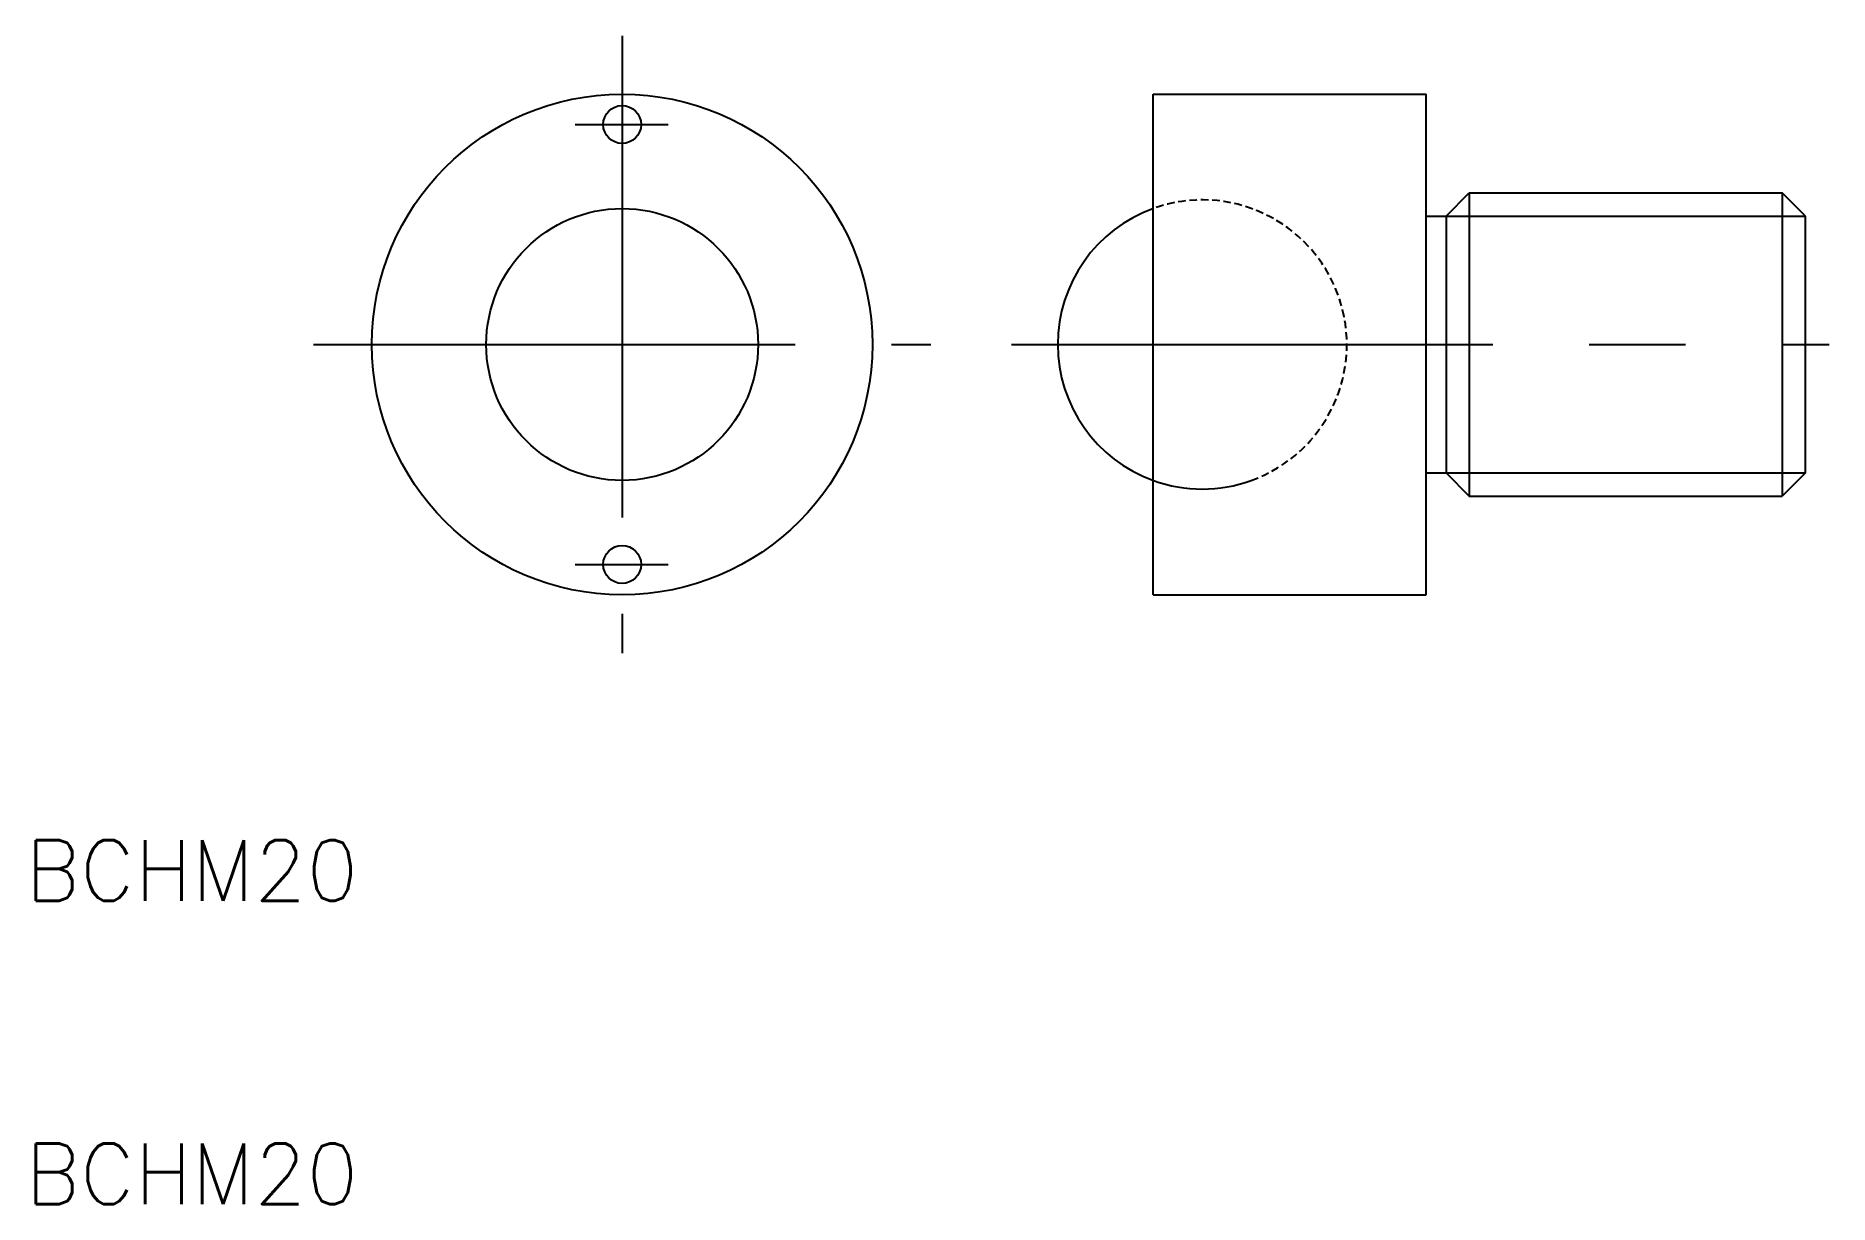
# Model space of a CAD drawing. Extents: x 11 to 129, y -117 to -40.
import ezdxf

# ---------------------------------------------------------------- set-up
doc = ezdxf.new("R2010")
doc.units = 0
doc.linetypes.add('CENTER', pattern=[50.8, 31.75, -6.35, 6.35, -6.35])
doc.linetypes.add('DASHED', pattern=[0.75, 0.5, -0.25])
doc.layers.get('0').update_dxf_attribs({"linetype": 'CONTINUOUS'})
doc.layers.add('CENTER', color=1, linetype='CENTER')
doc.styles.get("Standard").update_dxf_attribs({"font": 'txt.shx'})

msp = doc.modelspace()

# ---------------------------------------------------------------- linework, layer by layer
at = {"color": 7, "linetype": 'CONTINUOUS'}
for p, q in [((84.85, -76.66), (84.85, -43.66)), ((84.85, -43.66), (102.85, -43.66)), ((102.85, -76.66), (102.85, -43.66)), ((104.15, -51.7), (105.68, -50.16)), ((105.68, -50.16), (126.32, -50.16)), ((105.68, -50.16), (105.68, -70.16)), ((127.85, -51.7), (126.32, -50.16)), ((126.32, -50.16), (126.32, -70.16)), ((102.85, -51.7), (104.15, -51.7)), ((104.15, -51.7), (104.15, -68.63)), ((127.85, -68.63), (127.85, -51.7)), ((102.85, -68.63), (104.15, -68.63)), ((104.15, -68.63), (105.68, -70.16)), ((127.85, -68.63), (126.32, -70.16)), ((105.68, -70.16), (126.32, -70.16)), ((84.85, -76.66), (102.85, -76.66))]:
    msp.add_line(p, q, dxfattribs=at)
at = {"color": 3, "linetype": 'CONTINUOUS'}
for p, q in [((104.15, -51.7), (127.85, -51.7)), ((104.15, -68.63), (127.85, -68.63))]:
    msp.add_line(p, q, dxfattribs=at)
at = {"color": 7, "linetype": 'CONTINUOUS'}
for centre, radius in [((49.83, -60.16), 16.5), ((49.83, -45.66), 1.25), ((49.83, -60.16), 8.96), ((49.83, -74.66), 1.25)]:
    msp.add_circle(centre, radius, dxfattribs=at)
at = {"color": 3, "linetype": 'DASHED'}
msp.add_arc((88.08, -60.16), 9.53, 289.7905, 109.7905, dxfattribs=at)
at = {"color": 7, "linetype": 'CONTINUOUS'}
msp.add_arc((88.08, -60.16), 9.53, 109.7905, 250.2095, dxfattribs=at)
at = {"color": 3}
msp.add_arc((88.08, -60.16), 9.53, 250.2095, 289.7905, dxfattribs=at)
at = {"layer": 'CENTER', "color": 1, "linetype": 'CENTER'}
for p, q in [((49.83, -39.82), (49.83, -80.51)), ((46.74, -45.66), (52.87, -45.66)), ((29.48, -60.16), (70.18, -60.16)), ((75.49, -60.16), (129.41, -60.16)), ((46.74, -74.66), (52.87, -74.66))]:
    msp.add_line(p, q, dxfattribs=at)

# ---------------------------------------------------------------- texts
at = {"color": 7, "linetype": 'CONTINUOUS'}
for p in [(10.49, -96.83), (10.49, -116.83)]:
    msp.add_text('BCHM20', height=4, dxfattribs=at).set_placement(p)

doc.saveas('drawing.dxf')
